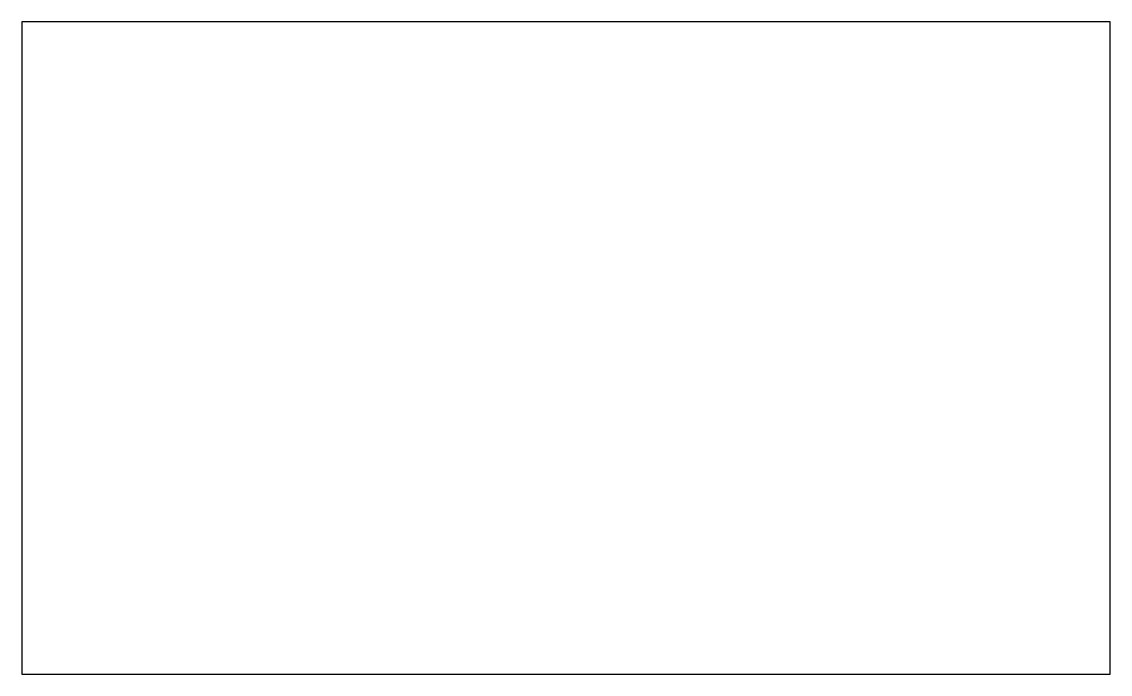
# Model space of a CAD drawing. Header units: metres. Extents: x 0 to 25000, y 0 to 15000.
import ezdxf

# ---------------------------------------------------------------- set-up
doc = ezdxf.new("R2010")
doc.units = ezdxf.units.M
doc.layers.add('WALLS', color=7, linetype='Continuous')

msp = doc.modelspace()

# ---------------------------------------------------------------- linework, layer by layer
at = {"layer": 'WALLS'}
for p, q in [((25000, 15000), (0, 15000)), ((0, 15000), (0, 0)), ((25000, 0), (25000, 15000)), ((0, 0), (25000, 0))]:
    msp.add_line(p, q, dxfattribs=at)

doc.saveas('drawing.dxf')
